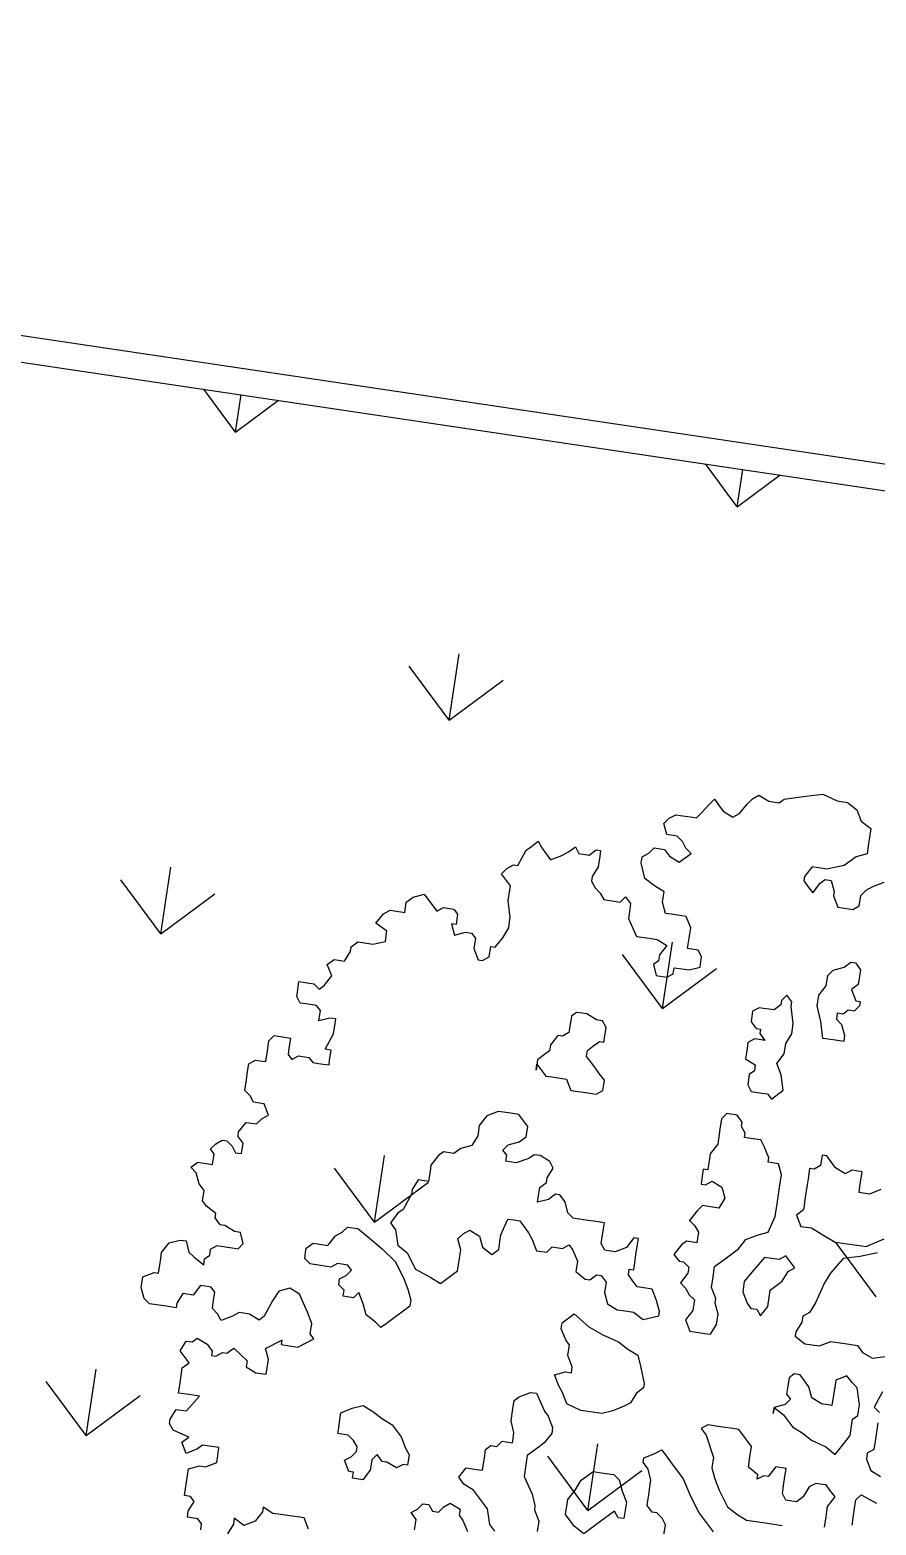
# Model space of a CAD drawing. Header units: millimetres. Extents: x 338 to 506, y 179 to 335.
# Drawn here: x 364.22 to 369.01, y 212.67 to 221.14 of the extents above; entities that cross this region are included whole.
import ezdxf

# ---------------------------------------------------------------- set-up
doc = ezdxf.new("R2010")
doc.units = ezdxf.units.MM
for name, color, linetype in [('ANDEN', 251, 'Continuous'), ('ARBOL-TOP', 3, 'Continuous'), ('MUROS', 32, 'Continuous')]:
    doc.layers.add(name, color=color, linetype=linetype)

# ---------------------------------------------------------------- blocks, each defined once
blk = doc.blocks.new('*X894')
at = {"color": 0}
for p, q in [((26.895, 125.5424), (27.1644, 125.8118)), ((29.7687, 125.5424), (30.0381, 125.8118)), ((32.6423, 125.5424), (32.8566, 125.7567)), ((26.895, 125.5424), (27.1644, 125.273)), ((26.895, 125.5424), (27.276, 125.5424)), ((29.7687, 125.5424), (30.0381, 125.273)), ((29.7687, 125.5424), (30.1497, 125.5424)), ((32.6423, 125.5424), (32.8566, 125.3281)), ((32.6423, 125.5424), (32.8566, 125.5424)), ((28.3318, 124.1055), (28.6012, 124.375)), ((31.2055, 124.1055), (31.4749, 124.375)), ((28.3318, 124.1055), (28.6012, 123.8361)), ((28.3318, 124.1055), (28.7128, 124.1055)), ((31.2055, 124.1055), (31.4749, 123.8361)), ((31.2055, 124.1055), (31.5865, 124.1055)), ((26.895, 122.6687), (27.1644, 122.9381)), ((29.7687, 122.6687), (30.0381, 122.9381)), ((32.6423, 122.6687), (32.8566, 122.883)), ((26.895, 122.6687), (27.1644, 122.3993)), ((26.895, 122.6687), (27.276, 122.6687)), ((29.7687, 122.6687), (30.0381, 122.3993)), ((29.7687, 122.6687), (30.1497, 122.6687)), ((32.6423, 122.6687), (32.8566, 122.4544)), ((32.6423, 122.6687), (32.8566, 122.6687)), ((28.3318, 121.2319), (28.6012, 121.5013))]:
    blk.add_line(p, q, dxfattribs=at)
blk = doc.blocks.new('ARBOLITO')
at = {"linetype": 'ByBlock'}
for points in [[(461.9159, 68.9761), (461.9076, 68.9906), (461.8931, 69.0135), (461.8785, 69.0197), (461.864, 69.0135), (461.8577, 68.9989), (461.8494, 68.9761), (461.8432, 68.9698), (461.8286, 68.9761), (461.8203, 68.9761), (461.8141, 68.9761), (461.8058, 68.9698), (461.7912, 68.9615), (461.785, 68.9698), (461.7767, 68.9761), (461.7767, 68.9844), (461.7767, 68.9989), (461.7705, 69.0052), (461.7559, 69.0052), (461.7476, 68.9906), (461.7331, 68.9906), (461.7268, 68.9761), (461.7268, 68.9698), (461.7102, 68.9698), (461.6894, 68.9698), (461.6811, 68.9761), (461.6749, 68.9906), (461.6749, 68.9989), (461.6749, 69.0052), (461.6894, 69.0135), (461.6957, 69.0135), (461.6957, 69.028), (461.6957, 69.0343), (461.6957, 69.0426), (461.704, 69.0571), (461.7185, 69.0633), (461.7268, 69.0633), (461.7331, 69.0488), (461.7414, 69.0426), (461.7559, 69.0343), (461.7559, 69.0426), (461.7621, 69.0488), (461.7621, 69.0571), (461.7705, 69.0633), (461.785, 69.0633), (461.7912, 69.0633), (461.7996, 69.0633), (461.8058, 69.0717), (461.7996, 69.0862), (461.7912, 69.0862), (461.7767, 69.0924), (461.7705, 69.0924), (461.7621, 69.1008), (461.7621, 69.107), (461.7476, 69.1153), (461.7414, 69.1215), (461.7414, 69.1361), (461.7331, 69.1444), (461.7268, 69.1589), (461.7185, 69.1652), (461.7268, 69.1735), (461.7414, 69.1735), (461.7476, 69.1735), (461.7476, 69.188), (461.7414, 69.1943), (461.7476, 69.2026), (461.7559, 69.2088), (461.7621, 69.2088), (461.7705, 69.2026), (461.7767, 69.1943), (461.785, 69.1943), (461.785, 69.2088), (461.7767, 69.2171), (461.7767, 69.2233), (461.785, 69.2379), (461.7996, 69.2379), (461.8058, 69.2462), (461.8141, 69.2524), (461.8058, 69.267), (461.7996, 69.267), (461.7912, 69.267), (461.785, 69.2753), (461.7767, 69.2815), (461.7767, 69.2961), (461.7767, 69.3044), (461.7767, 69.3106), (461.7767, 69.3189), (461.785, 69.3252), (461.7912, 69.3252), (461.7996, 69.3252), (461.7996, 69.3397), (461.7996, 69.348), (461.7996, 69.3543), (461.8058, 69.3626), (461.8203, 69.3626), (461.8286, 69.3626), (461.8286, 69.348), (461.8286, 69.3397), (461.8349, 69.3335), (461.8432, 69.3397), (461.8577, 69.3397), (461.864, 69.3335), (461.8723, 69.3335), (461.8785, 69.3335), (461.8868, 69.3335), (461.8868, 69.3397), (461.8868, 69.3543), (461.8785, 69.3543), (461.8868, 69.3771), (461.8868, 69.3917), (461.8868, 69.3979), (461.8785, 69.3979), (461.864, 69.3917), (461.864, 69.4062), (461.8577, 69.4124), (461.8432, 69.4124), (461.8349, 69.4124), (461.8286, 69.4207), (461.8286, 69.427), (461.8286, 69.4415), (461.8432, 69.4415), (461.8494, 69.4415), (461.8577, 69.4353), (461.864, 69.4415), (461.8723, 69.4561), (461.864, 69.4706), (461.8723, 69.4789), (461.8785, 69.4789), (461.8868, 69.4789), (461.8931, 69.4935), (461.8931, 69.4997), (461.9014, 69.508), (461.9076, 69.508), (461.9221, 69.508), (461.9388, 69.5143), (461.9388, 69.5226), (461.9388, 69.5288), (461.9221, 69.5371), (461.9305, 69.5517), (461.9388, 69.5579), (461.945, 69.5579), (461.9595, 69.5579), (461.9595, 69.5724), (461.9679, 69.5807), (461.9824, 69.587), (461.9886, 69.5807), (461.997, 69.5724), (462.0032, 69.5662), (462.0115, 69.5724), (462.026, 69.5724), (462.0323, 69.5662), (462.0323, 69.5517), (462.026, 69.5517), (462.0323, 69.5371), (462.0468, 69.5433), (462.0551, 69.5433), (462.0614, 69.5371), (462.0614, 69.5226), (462.0697, 69.508), (462.0759, 69.508), (462.0842, 69.5143), (462.0842, 69.5288), (462.0905, 69.5288), (462.0988, 69.5433), (462.105, 69.5579), (462.105, 69.5662), (462.105, 69.5724), (462.0988, 69.5953), (462.0988, 69.6161), (462.0842, 69.6306), (462.0905, 69.6389), (462.0988, 69.6452), (462.105, 69.6452), (462.1133, 69.668), (462.1195, 69.6742), (462.1279, 69.6826), (462.1341, 69.6742), (462.1486, 69.6597), (462.1632, 69.668), (462.1715, 69.6742), (462.1798, 69.6826), (462.186, 69.6742), (462.2006, 69.6742), (462.2089, 69.6826), (462.2151, 69.6826), (462.2151, 69.6742), (462.2151, 69.6597), (462.2089, 69.6452), (462.2089, 69.6389), (462.2151, 69.6306), (462.2234, 69.6244), (462.2297, 69.6161), (462.2525, 69.6161), (462.2588, 69.6244), (462.2671, 69.6161), (462.2671, 69.6015), (462.2671, 69.5953), (462.2816, 69.5724), (462.2962, 69.5724), (462.3024, 69.5724), (462.3107, 69.5724), (462.3253, 69.5662), (462.3169, 69.5517), (462.3169, 69.5433), (462.3107, 69.5371), (462.3169, 69.5226), (462.3315, 69.5226), (462.3398, 69.5288), (462.3398, 69.5371), (462.3543, 69.5371), (462.3606, 69.5371), (462.3751, 69.5433), (462.3751, 69.5579), (462.3689, 69.5662), (462.3543, 69.5662), (462.3543, 69.5724), (462.3543, 69.5807), (462.3543, 69.5953), (462.346, 69.6098), (462.3398, 69.6098), (462.3253, 69.6098), (462.3169, 69.6098), (462.3107, 69.6244), (462.3107, 69.6306), (462.3107, 69.6389), (462.2962, 69.6452), (462.2816, 69.6535), (462.2733, 69.6742), (462.2733, 69.6826), (462.2816, 69.6888), (462.2879, 69.6971), (462.3024, 69.6971), (462.3107, 69.6888), (462.3253, 69.6826), (462.3398, 69.6971), (462.3315, 69.7033), (462.3253, 69.7117), (462.3169, 69.7179), (462.3024, 69.7179), (462.2962, 69.7324), (462.3024, 69.7407), (462.3107, 69.747), (462.3169, 69.747), (462.3315, 69.747), (462.3398, 69.747), (462.346, 69.7553), (462.3543, 69.7678), (462.3606, 69.7761), (462.3689, 69.7678), (462.3751, 69.7615), (462.3897, 69.7553), (462.398, 69.7615), (462.4063, 69.7761), (462.4125, 69.7844), (462.4208, 69.7906), (462.4354, 69.7844), (462.4499, 69.7844), (462.4562, 69.7906), (462.4853, 69.7989), (462.5081, 69.8052), (462.5289, 69.7989), (462.5434, 69.7989), (462.558, 69.7906), (462.5663, 69.7761), (462.5808, 69.7678), (462.5808, 69.7553), (462.5808, 69.747), (462.5808, 69.7324), (462.5663, 69.7262), (462.5517, 69.7117), (462.5289, 69.7033), (462.5143, 69.7033), (462.5081, 69.7033), (462.4998, 69.6888), (462.4998, 69.6826), (462.5081, 69.6742), (462.5143, 69.668), (462.5227, 69.6826), (462.5289, 69.6888), (462.5372, 69.6888), (462.5434, 69.6742), (462.5434, 69.668), (462.5517, 69.6535), (462.558, 69.6535), (462.5725, 69.6535), (462.5808, 69.6597), (462.5808, 69.6742), (462.5871, 69.6826), (462.5954, 69.6888), (462.6099, 69.6971)], [(461.9533, 68.6935), (461.945, 68.708), (461.9388, 68.708), (461.9159, 68.708), (461.9014, 68.708), (461.8868, 68.7143), (461.8868, 68.708), (461.8785, 68.6935), (461.864, 68.6852), (461.8494, 68.6935), (461.8494, 68.6852), (461.8432, 68.6706)], [(461.8058, 68.6706), (461.8058, 68.6789), (461.7996, 68.6852), (461.785, 68.6852), (461.785, 68.6935), (461.7912, 68.708), (461.785, 68.7143), (461.7767, 68.7143), (461.7767, 68.7517), (461.7912, 68.7579), (461.7996, 68.7579), (461.8141, 68.7662), (461.8141, 68.7724), (461.8141, 68.787), (461.7912, 68.787), (461.785, 68.7808), (461.7705, 68.7724), (461.7621, 68.787), (461.7705, 68.7953), (461.7476, 68.8015), (461.7414, 68.8098), (461.7414, 68.8161), (461.7476, 68.8306), (461.7621, 68.8306), (461.7767, 68.8535), (461.7621, 68.8535), (461.7476, 68.8535), (461.7476, 68.868), (461.7476, 68.8743), (461.7476, 68.8888), (461.7559, 68.8971), (461.7414, 68.9117), (461.7476, 68.9262), (461.7559, 68.9262), (461.7621, 68.9324), (461.7767, 68.9262), (461.785, 68.9179), (461.785, 68.9117), (461.7912, 68.9117), (461.7996, 68.9179), (461.8058, 68.9179), (461.8141, 68.9262), (461.8349, 68.9117), (461.8349, 68.9034), (461.8494, 68.8971), (461.864, 68.8971), (461.864, 68.9034), (461.864, 68.9179), (461.8577, 68.9324), (461.8785, 68.947), (461.8785, 68.9408), (461.9014, 68.9408), (461.9221, 68.9553), (461.9159, 68.9615), (461.9159, 68.9761), (461.9159, 68.9761)], [(461.9159, 68.9761), (461.9076, 68.9906), (461.8931, 69.0135), (461.8785, 69.0197), (461.864, 69.0135), (461.8577, 68.9989), (461.8494, 68.9761), (461.8432, 68.9698), (461.8286, 68.9761), (461.8203, 68.9761), (461.8141, 68.9761), (461.8058, 68.9698), (461.7912, 68.9615), (461.785, 68.9698), (461.7767, 68.9761), (461.7767, 68.9844), (461.7767, 68.9989), (461.7705, 69.0052), (461.7559, 69.0052), (461.7476, 68.9906), (461.7331, 68.9906), (461.7268, 68.9761), (461.7268, 68.9698), (461.7102, 68.9698), (461.6894, 68.9698), (461.6811, 68.9761), (461.6749, 68.9906), (461.6749, 68.9989), (461.6749, 69.0052), (461.6894, 69.0135), (461.6957, 69.0135), (461.6957, 69.028), (461.6957, 69.0343), (461.6957, 69.0426), (461.704, 69.0571), (461.7185, 69.0633), (461.7268, 69.0633), (461.7331, 69.0488), (461.7414, 69.0426), (461.7559, 69.0343), (461.7559, 69.0426), (461.7621, 69.0488), (461.7621, 69.0571), (461.7705, 69.0633), (461.785, 69.0633), (461.7912, 69.0633), (461.7996, 69.0633), (461.8058, 69.0717), (461.7996, 69.0862), (461.7912, 69.0862), (461.7767, 69.0924), (461.7705, 69.0924), (461.7621, 69.1008), (461.7621, 69.107), (461.7476, 69.1153), (461.7414, 69.1215), (461.7414, 69.1361), (461.7331, 69.1444), (461.7268, 69.1589), (461.7185, 69.1652), (461.7268, 69.1735), (461.7414, 69.1735), (461.7476, 69.1735), (461.7476, 69.188), (461.7414, 69.1943), (461.7476, 69.2026), (461.7559, 69.2088), (461.7621, 69.2088), (461.7705, 69.2026), (461.7767, 69.1943), (461.785, 69.1943), (461.785, 69.2088), (461.7767, 69.2171), (461.7767, 69.2233), (461.785, 69.2379), (461.7996, 69.2379), (461.8058, 69.2462), (461.8141, 69.2524), (461.8058, 69.267), (461.7996, 69.267), (461.7912, 69.267), (461.785, 69.2753), (461.7767, 69.2815), (461.7767, 69.2961), (461.7767, 69.3044), (461.7767, 69.3106), (461.7767, 69.3189), (461.785, 69.3252), (461.7912, 69.3252), (461.7996, 69.3252), (461.7996, 69.3397), (461.7996, 69.348), (461.7996, 69.3543), (461.8058, 69.3626), (461.8203, 69.3626), (461.8286, 69.3626), (461.8286, 69.348), (461.8286, 69.3397), (461.8349, 69.3335), (461.8432, 69.3397), (461.8577, 69.3397), (461.864, 69.3335), (461.8723, 69.3335), (461.8785, 69.3335), (461.8868, 69.3335), (461.8868, 69.3397), (461.8868, 69.3543), (461.8785, 69.3543), (461.8868, 69.3771), (461.8868, 69.3917), (461.8868, 69.3979), (461.8785, 69.3979), (461.864, 69.3917), (461.864, 69.4062), (461.8577, 69.4124), (461.8432, 69.4124), (461.8349, 69.4124), (461.8286, 69.4207), (461.8286, 69.427), (461.8286, 69.4415), (461.8432, 69.4415), (461.8494, 69.4415), (461.8577, 69.4353), (461.864, 69.4415), (461.8723, 69.4561), (461.864, 69.4706), (461.8723, 69.4789), (461.8785, 69.4789), (461.8868, 69.4789), (461.8931, 69.4935), (461.8931, 69.4997), (461.9014, 69.508), (461.9076, 69.508), (461.9221, 69.508), (461.9388, 69.5143), (461.9388, 69.5226), (461.9388, 69.5288), (461.9221, 69.5371), (461.9305, 69.5517), (461.9388, 69.5579), (461.945, 69.5579), (461.9595, 69.5579), (461.9595, 69.5724), (461.9679, 69.5807), (461.9824, 69.587), (461.9886, 69.5807), (461.997, 69.5724), (462.0032, 69.5662), (462.0115, 69.5724), (462.026, 69.5724), (462.0323, 69.5662), (462.0323, 69.5517), (462.026, 69.5517), (462.0323, 69.5371), (462.0468, 69.5433), (462.0551, 69.5433), (462.0614, 69.5371), (462.0614, 69.5226), (462.0697, 69.508), (462.0759, 69.508), (462.0842, 69.5143), (462.0842, 69.5288), (462.0905, 69.5288), (462.0988, 69.5433), (462.105, 69.5579), (462.105, 69.5662), (462.105, 69.5724), (462.0988, 69.5953), (462.0988, 69.6161), (462.0842, 69.6306), (462.0905, 69.6389), (462.0988, 69.6452), (462.105, 69.6452), (462.1133, 69.668), (462.1195, 69.6742), (462.1279, 69.6826), (462.1341, 69.6742), (462.1486, 69.6597), (462.1632, 69.668), (462.1715, 69.6742), (462.1798, 69.6826), (462.186, 69.6742), (462.2006, 69.6742), (462.2089, 69.6826), (462.2151, 69.6826), (462.2151, 69.6742), (462.2151, 69.6597), (462.2089, 69.6452), (462.2089, 69.6389), (462.2151, 69.6306), (462.2234, 69.6244), (462.2297, 69.6161), (462.2525, 69.6161), (462.2588, 69.6244), (462.2671, 69.6161), (462.2671, 69.6015), (462.2671, 69.5953), (462.2816, 69.5724), (462.2962, 69.5724), (462.3024, 69.5724), (462.3107, 69.5724), (462.3253, 69.5662), (462.3169, 69.5517), (462.3169, 69.5433), (462.3107, 69.5371), (462.3169, 69.5226), (462.3315, 69.5226), (462.3398, 69.5288), (462.3398, 69.5371), (462.3543, 69.5371), (462.3606, 69.5371), (462.3751, 69.5433), (462.3751, 69.5579), (462.3689, 69.5662), (462.3543, 69.5662), (462.3543, 69.5724), (462.3543, 69.5807), (462.3543, 69.5953), (462.346, 69.6098), (462.3398, 69.6098), (462.3253, 69.6098), (462.3169, 69.6098), (462.3107, 69.6244), (462.3107, 69.6306), (462.3107, 69.6389), (462.2962, 69.6452), (462.2816, 69.6535), (462.2733, 69.6742), (462.2733, 69.6826), (462.2816, 69.6888), (462.2879, 69.6971), (462.3024, 69.6971), (462.3107, 69.6888), (462.3253, 69.6826), (462.3398, 69.6971), (462.3315, 69.7033), (462.3253, 69.7117), (462.3169, 69.7179), (462.3024, 69.7179), (462.2962, 69.7324), (462.3024, 69.7407), (462.3107, 69.747), (462.3169, 69.747), (462.3315, 69.747), (462.3398, 69.747), (462.346, 69.7553), (462.3543, 69.7678), (462.3606, 69.7761), (462.3689, 69.7678), (462.3751, 69.7615), (462.3897, 69.7553), (462.398, 69.7615), (462.4063, 69.7761), (462.4125, 69.7844), (462.4208, 69.7906), (462.4354, 69.7844), (462.4499, 69.7844), (462.4562, 69.7906), (462.4853, 69.7989), (462.5081, 69.8052), (462.5289, 69.7989), (462.5434, 69.7989), (462.558, 69.7906), (462.5663, 69.7761), (462.5808, 69.7678), (462.5808, 69.7553), (462.5808, 69.747), (462.5808, 69.7324), (462.5663, 69.7262), (462.5517, 69.7117), (462.5289, 69.7033), (462.5143, 69.7033), (462.5081, 69.7033), (462.4998, 69.6888), (462.4998, 69.6826), (462.5081, 69.6742), (462.5143, 69.668), (462.5227, 69.6826), (462.5289, 69.6888), (462.5372, 69.6888), (462.5434, 69.6742), (462.5434, 69.668), (462.5517, 69.6535), (462.558, 69.6535), (462.5725, 69.6535), (462.5808, 69.6597), (462.5808, 69.6742), (462.5871, 69.6826), (462.5954, 69.6888), (462.6099, 69.6971)], [(461.9533, 68.6935), (461.945, 68.708), (461.9388, 68.708), (461.9159, 68.708), (461.9014, 68.708), (461.8868, 68.7143), (461.8868, 68.708), (461.8785, 68.6935), (461.864, 68.6852), (461.8494, 68.6935), (461.8494, 68.6852), (461.8432, 68.6706)], [(461.8058, 68.6706), (461.8058, 68.6789), (461.7996, 68.6852), (461.785, 68.6852), (461.785, 68.6935), (461.7912, 68.708), (461.785, 68.7143), (461.7767, 68.7143), (461.7767, 68.7517), (461.7912, 68.7579), (461.7996, 68.7579), (461.8141, 68.7662), (461.8141, 68.7724), (461.8141, 68.787), (461.7912, 68.787), (461.785, 68.7808), (461.7705, 68.7724), (461.7621, 68.787), (461.7705, 68.7953), (461.7476, 68.8015), (461.7414, 68.8098), (461.7414, 68.8161), (461.7476, 68.8306), (461.7621, 68.8306), (461.7767, 68.8535), (461.7621, 68.8535), (461.7476, 68.8535), (461.7476, 68.868), (461.7476, 68.8743), (461.7476, 68.8888), (461.7559, 68.8971), (461.7414, 68.9117), (461.7476, 68.9262), (461.7559, 68.9262), (461.7621, 68.9324), (461.7767, 68.9262), (461.785, 68.9179), (461.785, 68.9117), (461.7912, 68.9117), (461.7996, 68.9179), (461.8058, 68.9179), (461.8141, 68.9262), (461.8349, 68.9117), (461.8349, 68.9034), (461.8494, 68.8971), (461.864, 68.8971), (461.864, 68.9034), (461.864, 68.9179), (461.8577, 68.9324), (461.8785, 68.947), (461.8785, 68.9408), (461.9014, 68.9408), (461.9221, 68.9553), (461.9159, 68.9615), (461.9159, 68.9761)], [(462.5725, 69.508), (462.5725, 69.4997), (462.5808, 69.4935), (462.5871, 69.4789), (462.5871, 69.4706), (462.5725, 69.4706), (462.558, 69.4706), (462.5517, 69.4935), (462.5434, 69.5143), (462.5434, 69.5288), (462.5517, 69.5433), (462.5517, 69.5579), (462.558, 69.5662), (462.5725, 69.5724), (462.5808, 69.5807), (462.5871, 69.5807), (462.5954, 69.5724), (462.5954, 69.5662), (462.5954, 69.5517), (462.5871, 69.5433), (462.5954, 69.5288), (462.6016, 69.5288), (462.6016, 69.5226), (462.5954, 69.5143), (462.5871, 69.5143), (462.5808, 69.508), (462.5725, 69.508), (462.5725, 69.508)], [(462.5725, 69.508), (462.5725, 69.4997), (462.5808, 69.4935), (462.5871, 69.4789), (462.5871, 69.4706), (462.5725, 69.4706), (462.558, 69.4706), (462.5517, 69.4935), (462.5434, 69.5143), (462.5434, 69.5288), (462.5517, 69.5433), (462.5517, 69.5579), (462.558, 69.5662), (462.5725, 69.5724), (462.5808, 69.5807), (462.5871, 69.5807), (462.5954, 69.5724), (462.5954, 69.5662), (462.5954, 69.5517), (462.5871, 69.5433), (462.5954, 69.5288), (462.6016, 69.5288), (462.6016, 69.5226), (462.5954, 69.5143), (462.5871, 69.5143), (462.5808, 69.508), (462.5725, 69.508)], [(462.5143, 69.3917), (462.5081, 69.4124), (462.4998, 69.427), (462.5081, 69.4415), (462.5081, 69.4561), (462.5143, 69.4706), (462.5143, 69.4852), (462.5081, 69.508), (462.5081, 69.5143), (462.4998, 69.5226), (462.4936, 69.5143), (462.4936, 69.508), (462.4853, 69.4997), (462.4707, 69.4997), (462.4645, 69.4997), (462.4562, 69.4935), (462.4562, 69.4789), (462.4645, 69.4706), (462.4707, 69.4706), (462.4707, 69.4644), (462.479, 69.4561), (462.4707, 69.4561), (462.4645, 69.4561), (462.4562, 69.4498), (462.4562, 69.4415), (462.4562, 69.4353), (462.4562, 69.427), (462.4707, 69.4207), (462.4707, 69.4124), (462.4645, 69.4062), (462.4645, 69.3917), (462.4707, 69.3833), (462.4853, 69.3833), (462.4936, 69.3833), (462.4998, 69.3771), (462.5143, 69.3917), (462.5143, 69.3917)], [(462.5143, 69.3917), (462.5081, 69.4124), (462.4998, 69.427), (462.5081, 69.4415), (462.5081, 69.4561), (462.5143, 69.4706), (462.5143, 69.4852), (462.5081, 69.508), (462.5081, 69.5143), (462.4998, 69.5226), (462.4936, 69.5143), (462.4936, 69.508), (462.4853, 69.4997), (462.4707, 69.4997), (462.4645, 69.4997), (462.4562, 69.4935), (462.4562, 69.4789), (462.4645, 69.4706), (462.4707, 69.4706), (462.4707, 69.4644), (462.479, 69.4561), (462.4707, 69.4561), (462.4645, 69.4561), (462.4562, 69.4498), (462.4562, 69.4415), (462.4562, 69.4353), (462.4562, 69.427), (462.4707, 69.4207), (462.4707, 69.4124), (462.4645, 69.4062), (462.4645, 69.3917), (462.4707, 69.3833), (462.4853, 69.3833), (462.4936, 69.3833), (462.4998, 69.3771), (462.5143, 69.3917)], [(462.1715, 69.3771), (462.1798, 69.3688), (462.186, 69.3626), (462.1944, 69.3626), (462.2006, 69.3626), (462.2151, 69.3626), (462.2234, 69.348), (462.2297, 69.348), (462.2442, 69.348), (462.2525, 69.348), (462.2588, 69.348), (462.2671, 69.3543), (462.2671, 69.3626), (462.2671, 69.3688), (462.2588, 69.3771), (462.2525, 69.3833), (462.2442, 69.3917), (462.238, 69.3979), (462.238, 69.4062), (462.2442, 69.4124), (462.2525, 69.4207), (462.2588, 69.4207), (462.2588, 69.4353), (462.2588, 69.4415), (462.2525, 69.4498), (462.2442, 69.4498), (462.2297, 69.4561), (462.2234, 69.4561), (462.2151, 69.4561), (462.2089, 69.4498), (462.2089, 69.4353), (462.2089, 69.427), (462.2006, 69.4207), (462.1944, 69.4207), (462.186, 69.4062), (462.186, 69.3979), (462.1798, 69.3917), (462.1715, 69.3833), (462.1715, 69.3688), (462.1715, 69.3771), (462.1715, 69.3771)], [(462.1715, 69.3771), (462.1798, 69.3688), (462.186, 69.3626), (462.1944, 69.3626), (462.2006, 69.3626), (462.2151, 69.3626), (462.2234, 69.348), (462.2297, 69.348), (462.2442, 69.348), (462.2525, 69.348), (462.2588, 69.348), (462.2671, 69.3543), (462.2671, 69.3626), (462.2671, 69.3688), (462.2588, 69.3771), (462.2525, 69.3833), (462.2442, 69.3917), (462.238, 69.3979), (462.238, 69.4062), (462.2442, 69.4124), (462.2525, 69.4207), (462.2588, 69.4207), (462.2588, 69.4353), (462.2588, 69.4415), (462.2525, 69.4498), (462.2442, 69.4498), (462.2297, 69.4561), (462.2234, 69.4561), (462.2151, 69.4561), (462.2089, 69.4498), (462.2089, 69.4353), (462.2089, 69.427), (462.2006, 69.4207), (462.1944, 69.4207), (462.186, 69.4062), (462.186, 69.3979), (462.1798, 69.3917), (462.1715, 69.3833), (462.1715, 69.3688), (462.1715, 69.3771)], [(462.5808, 69.0571), (462.5954, 69.0488), (462.6162, 69.0488), (462.6307, 69.0571), (462.6536, 69.0571), (462.6681, 69.0571), (462.6764, 69.0488), (462.691, 69.0426), (462.7117, 69.0488)], [(462.6764, 69.188), (462.6536, 69.1797), (462.6307, 69.1735), (462.6162, 69.1506), (462.6099, 69.1361), (462.6016, 69.107), (462.5954, 69.0924), (462.5871, 69.0862), (462.5871, 69.0779), (462.5808, 69.0633), (462.5808, 69.0571), (462.5808, 69.0571)], [(462.5808, 69.0571), (462.5954, 69.0488), (462.6162, 69.0488), (462.6307, 69.0571), (462.6536, 69.0571), (462.6681, 69.0571), (462.6764, 69.0488), (462.691, 69.0426), (462.7117, 69.0488)], [(462.6764, 69.188), (462.6536, 69.1797), (462.6307, 69.1735), (462.6162, 69.1506), (462.6099, 69.1361), (462.6016, 69.107), (462.5954, 69.0924), (462.5871, 69.0862), (462.5871, 69.0779), (462.5808, 69.0633), (462.5808, 69.0571)], [(462.4645, 69.0924), (462.4562, 69.107), (462.4562, 69.1215), (462.4562, 69.1361), (462.4707, 69.1506), (462.4853, 69.1652), (462.4936, 69.1797), (462.5081, 69.188), (462.5227, 69.1943), (462.5289, 69.2171), (462.5289, 69.2379), (462.5289, 69.2607), (462.5289, 69.2753), (462.5227, 69.2898), (462.5081, 69.2898), (462.5081, 69.2961), (462.4998, 69.3106), (462.4936, 69.3189), (462.479, 69.3189), (462.4707, 69.3189), (462.4707, 69.3252), (462.4645, 69.3335), (462.4645, 69.3397), (462.4562, 69.348), (462.4416, 69.348), (462.4354, 69.3397), (462.4354, 69.3252), (462.4354, 69.3044), (462.4271, 69.2898), (462.4271, 69.267), (462.4208, 69.267), (462.4208, 69.2607), (462.4208, 69.2462), (462.4271, 69.2462), (462.4354, 69.2524), (462.4499, 69.2462), (462.4562, 69.2317), (462.4499, 69.2171), (462.4354, 69.2171), (462.4271, 69.2171), (462.4208, 69.2088), (462.4125, 69.1943), (462.4208, 69.188), (462.4271, 69.1797), (462.4271, 69.1652), (462.4125, 69.1652), (462.4063, 69.1589), (462.398, 69.1444), (462.4063, 69.1361), (462.4125, 69.1361), (462.4208, 69.1298), (462.4208, 69.1215), (462.4125, 69.107), (462.4208, 69.1008), (462.4271, 69.0924), (462.4354, 69.0862), (462.4354, 69.0717), (462.4271, 69.0571), (462.4354, 69.0426), (462.4416, 69.0426), (462.4562, 69.0426), (462.4645, 69.0426), (462.4707, 69.0571), (462.4707, 69.0717), (462.4645, 69.0862), (462.4645, 69.0924), (462.4645, 69.0924)], [(462.4645, 69.0924), (462.4562, 69.107), (462.4562, 69.1215), (462.4562, 69.1361), (462.4707, 69.1506), (462.4853, 69.1652), (462.4936, 69.1797), (462.5081, 69.188), (462.5227, 69.1943), (462.5289, 69.2171), (462.5289, 69.2379), (462.5289, 69.2607), (462.5289, 69.2753), (462.5227, 69.2898), (462.5081, 69.2898), (462.5081, 69.2961), (462.4998, 69.3106), (462.4936, 69.3189), (462.479, 69.3189), (462.4707, 69.3189), (462.4707, 69.3252), (462.4645, 69.3335), (462.4645, 69.3397), (462.4562, 69.348), (462.4416, 69.348), (462.4354, 69.3397), (462.4354, 69.3252), (462.4354, 69.3044), (462.4271, 69.2898), (462.4271, 69.267), (462.4208, 69.267), (462.4208, 69.2607), (462.4208, 69.2462), (462.4271, 69.2462), (462.4354, 69.2524), (462.4499, 69.2462), (462.4562, 69.2317), (462.4499, 69.2171), (462.4354, 69.2171), (462.4271, 69.2171), (462.4208, 69.2088), (462.4125, 69.1943), (462.4208, 69.188), (462.4271, 69.1797), (462.4271, 69.1652), (462.4125, 69.1652), (462.4063, 69.1589), (462.398, 69.1444), (462.4063, 69.1361), (462.4125, 69.1361), (462.4208, 69.1298), (462.4208, 69.1215), (462.4125, 69.107), (462.4208, 69.1008), (462.4271, 69.0924), (462.4354, 69.0862), (462.4354, 69.0717), (462.4271, 69.0571), (462.4354, 69.0426), (462.4416, 69.0426), (462.4562, 69.0426), (462.4645, 69.0426), (462.4707, 69.0571), (462.4707, 69.0717), (462.4645, 69.0862), (462.4645, 69.0924)], [(462.3897, 69.0571), (462.3897, 69.0633), (462.3834, 69.0779), (462.3751, 69.0924), (462.3606, 69.0924), (462.3543, 69.0924), (462.346, 69.1008), (462.3398, 69.107), (462.3398, 69.1153), (462.346, 69.1153), (462.346, 69.1215), (462.346, 69.1361), (462.346, 69.1506), (462.346, 69.1589), (462.3398, 69.1589), (462.3315, 69.1444), (462.3169, 69.1361), (462.3024, 69.1361), (462.2962, 69.1444), (462.2962, 69.1506), (462.2962, 69.1652), (462.2962, 69.1735), (462.2816, 69.1735), (462.2733, 69.1735), (462.2671, 69.1735), (462.2525, 69.1735), (462.2442, 69.1797), (462.238, 69.1943), (462.2297, 69.2026), (462.2234, 69.2026), (462.2151, 69.1943), (462.2006, 69.188), (462.2006, 69.1943), (462.2006, 69.2026), (462.2006, 69.2088), (462.2089, 69.2171), (462.2089, 69.2233), (462.2151, 69.2379), (462.2089, 69.2462), (462.1944, 69.2524), (462.186, 69.2524), (462.1798, 69.2462), (462.1632, 69.2379), (462.1569, 69.2379), (462.1486, 69.2379), (462.1486, 69.2462), (462.1424, 69.2524), (462.1486, 69.2607), (462.1632, 69.267), (462.1715, 69.2753), (462.1715, 69.2898), (462.1569, 69.3044), (462.1424, 69.3044), (462.1279, 69.3044), (462.1133, 69.2961), (462.105, 69.2815), (462.105, 69.267), (462.0988, 69.2524), (462.0842, 69.2462), (462.0759, 69.2379), (462.0614, 69.2379), (462.0551, 69.2317), (462.0468, 69.2171), (462.0468, 69.2088), (462.0468, 69.1943), (462.0323, 69.1943), (462.026, 69.1797), (462.026, 69.1735), (462.0177, 69.1506), (462.0115, 69.1444), (462.0032, 69.1298), (462.0115, 69.1215), (462.0177, 69.1008), (462.0323, 69.0924), (462.0468, 69.0717), (462.0697, 69.0633), (462.0842, 69.0571), (462.0905, 69.0633), (462.0988, 69.0717), (462.105, 69.0779), (462.105, 69.0924), (462.105, 69.107), (462.0988, 69.1215), (462.105, 69.1298), (462.1133, 69.1361), (462.1279, 69.1298), (462.1341, 69.1153), (462.1486, 69.107), (462.1569, 69.1153), (462.1569, 69.1298), (462.1569, 69.1361), (462.1632, 69.1589), (462.1715, 69.1589), (462.1798, 69.1589), (462.1944, 69.1444), (462.2006, 69.1361), (462.2089, 69.1215), (462.2234, 69.1215), (462.2297, 69.1298), (462.2442, 69.1298), (462.2525, 69.1361), (462.2588, 69.1298), (462.2671, 69.1153), (462.2671, 69.1008), (462.2816, 69.0924), (462.2879, 69.0924), (462.2962, 69.1008), (462.3024, 69.1008), (462.3107, 69.0924), (462.3107, 69.0779), (462.3169, 69.0633), (462.3315, 69.0571), (462.346, 69.0571), (462.3543, 69.0571), (462.3689, 69.0488), (462.3897, 69.0571), (462.3897, 69.0571)], [(462.3897, 69.0571), (462.3897, 69.0633), (462.3834, 69.0779), (462.3751, 69.0924), (462.3606, 69.0924), (462.3543, 69.0924), (462.346, 69.1008), (462.3398, 69.107), (462.3398, 69.1153), (462.346, 69.1153), (462.346, 69.1215), (462.346, 69.1361), (462.346, 69.1506), (462.346, 69.1589), (462.3398, 69.1589), (462.3315, 69.1444), (462.3169, 69.1361), (462.3024, 69.1361), (462.2962, 69.1444), (462.2962, 69.1506), (462.2962, 69.1652), (462.2962, 69.1735), (462.2816, 69.1735), (462.2733, 69.1735), (462.2671, 69.1735), (462.2525, 69.1735), (462.2442, 69.1797), (462.238, 69.1943), (462.2297, 69.2026), (462.2234, 69.2026), (462.2151, 69.1943), (462.2006, 69.188), (462.2006, 69.1943), (462.2006, 69.2026), (462.2006, 69.2088), (462.2089, 69.2171), (462.2089, 69.2233), (462.2151, 69.2379), (462.2089, 69.2462), (462.1944, 69.2524), (462.186, 69.2524), (462.1798, 69.2462), (462.1632, 69.2379), (462.1569, 69.2379), (462.1486, 69.2379), (462.1486, 69.2462), (462.1424, 69.2524), (462.1486, 69.2607), (462.1632, 69.267), (462.1715, 69.2753), (462.1715, 69.2898), (462.1569, 69.3044), (462.1424, 69.3044), (462.1279, 69.3044), (462.1133, 69.2961), (462.105, 69.2815), (462.105, 69.267), (462.0988, 69.2524), (462.0842, 69.2462), (462.0759, 69.2379), (462.0614, 69.2379), (462.0551, 69.2317), (462.0468, 69.2171), (462.0468, 69.2088), (462.0468, 69.1943), (462.0323, 69.1943), (462.026, 69.1797), (462.026, 69.1735), (462.0177, 69.1506), (462.0115, 69.1444), (462.0032, 69.1298), (462.0115, 69.1215), (462.0177, 69.1008), (462.0323, 69.0924), (462.0468, 69.0717), (462.0697, 69.0633), (462.0842, 69.0571), (462.0905, 69.0633), (462.0988, 69.0717), (462.105, 69.0779), (462.105, 69.0924), (462.105, 69.107), (462.0988, 69.1215), (462.105, 69.1298), (462.1133, 69.1361), (462.1279, 69.1298), (462.1341, 69.1153), (462.1486, 69.107), (462.1569, 69.1153), (462.1569, 69.1298), (462.1569, 69.1361), (462.1632, 69.1589), (462.1715, 69.1589), (462.1798, 69.1589), (462.1944, 69.1444), (462.2006, 69.1361), (462.2089, 69.1215), (462.2234, 69.1215), (462.2297, 69.1298), (462.2442, 69.1298), (462.2525, 69.1361), (462.2588, 69.1298), (462.2671, 69.1153), (462.2671, 69.1008), (462.2816, 69.0924), (462.2879, 69.0924), (462.2962, 69.1008), (462.3024, 69.1008), (462.3107, 69.0924), (462.3107, 69.0779), (462.3169, 69.0633), (462.3315, 69.0571), (462.346, 69.0571), (462.3543, 69.0571), (462.3689, 69.0488), (462.3897, 69.0571)], [(462.6681, 69.2753), (462.6536, 69.267), (462.639, 69.267), (462.639, 69.2753), (462.639, 69.2815), (462.639, 69.2961), (462.6307, 69.2961), (462.6245, 69.2961), (462.6162, 69.2898), (462.6016, 69.2961), (462.5871, 69.3106), (462.5808, 69.3106), (462.5808, 69.2961), (462.5725, 69.2898), (462.5663, 69.2898), (462.5663, 69.2753), (462.5663, 69.267), (462.5663, 69.2462), (462.5663, 69.2379), (462.5663, 69.2317), (462.558, 69.2233), (462.5663, 69.2088), (462.5808, 69.2088), (462.5954, 69.2026), (462.6162, 69.1943), (462.6536, 69.1943), (462.6598, 69.1943), (462.6827, 69.2088)], [(462.6681, 69.2753), (462.6536, 69.267), (462.639, 69.267), (462.639, 69.2753), (462.639, 69.2815), (462.639, 69.2961), (462.6307, 69.2961), (462.6245, 69.2961), (462.6162, 69.2898), (462.6016, 69.2961), (462.5871, 69.3106), (462.5808, 69.3106), (462.5808, 69.2961), (462.5725, 69.2898), (462.5663, 69.2898), (462.5663, 69.2753), (462.5663, 69.267), (462.5663, 69.2462), (462.5663, 69.2379), (462.5663, 69.2317), (462.558, 69.2233), (462.5663, 69.2088), (462.5808, 69.2088), (462.5954, 69.2026), (462.6162, 69.1943), (462.6536, 69.1943), (462.6598, 69.1943), (462.6827, 69.2088)], [(462.5289, 69.0779), (462.5372, 69.0924), (462.5372, 69.1153), (462.5517, 69.1298), (462.558, 69.1444), (462.5663, 69.1506), (462.558, 69.1589), (462.5517, 69.1652), (462.5434, 69.1589), (462.5227, 69.1589), (462.5081, 69.1361), (462.4998, 69.1215), (462.4998, 69.107), (462.5081, 69.0924), (462.5143, 69.0862), (462.5227, 69.0862), (462.5289, 69.0779), (462.5289, 69.0779)], [(462.5289, 69.0779), (462.5372, 69.0924), (462.5372, 69.1153), (462.5517, 69.1298), (462.558, 69.1444), (462.5663, 69.1506), (462.558, 69.1589), (462.5517, 69.1652), (462.5434, 69.1589), (462.5227, 69.1589), (462.5081, 69.1361), (462.4998, 69.1215), (462.4998, 69.107), (462.5081, 69.0924), (462.5143, 69.0862), (462.5227, 69.0862), (462.5289, 69.0779)], [(462.0177, 68.9906), (462.0115, 68.9844), (462.0032, 68.9906), (461.9886, 68.9989), (461.9824, 69.0135), (461.9741, 69.028), (461.9679, 69.0197), (461.9533, 69.0197), (461.9533, 69.028), (461.945, 69.0343), (461.945, 69.0426), (461.9533, 69.0488), (461.9595, 69.0571), (461.9533, 69.0633), (461.945, 69.0633), (461.9388, 69.0633), (461.9305, 69.0571), (461.9159, 69.0571), (461.9014, 69.0571), (461.8931, 69.0633), (461.8931, 69.0717), (461.8931, 69.0779), (461.9014, 69.0862), (461.9076, 69.0862), (461.9221, 69.0862), (461.9305, 69.1008), (461.9388, 69.107), (461.945, 69.1153), (461.9595, 69.1153), (461.9741, 69.107), (461.997, 69.0924), (462.0177, 69.0779), (462.0323, 69.0571), (462.0406, 69.0426), (462.0468, 69.028), (462.0468, 69.0197), (462.0177, 68.9906), (462.0177, 68.9906)], [(462.0177, 68.9906), (462.0115, 68.9844), (462.0032, 68.9906), (461.9886, 68.9989), (461.9824, 69.0135), (461.9741, 69.028), (461.9679, 69.0197), (461.9533, 69.0197), (461.9533, 69.028), (461.945, 69.0343), (461.945, 69.0426), (461.9533, 69.0488), (461.9595, 69.0571), (461.9533, 69.0633), (461.945, 69.0633), (461.9388, 69.0633), (461.9305, 69.0571), (461.9159, 69.0571), (461.9014, 69.0571), (461.8931, 69.0633), (461.8931, 69.0717), (461.8931, 69.0779), (461.9014, 69.0862), (461.9076, 69.0862), (461.9221, 69.0862), (461.9305, 69.1008), (461.9388, 69.107), (461.945, 69.1153), (461.9595, 69.1153), (461.9741, 69.107), (461.997, 69.0924), (462.0177, 69.0779), (462.0323, 69.0571), (462.0406, 69.0426), (462.0468, 69.028), (462.0468, 69.0197), (462.0177, 68.9906)], [(462.2733, 68.9324), (462.2671, 68.9408), (462.2588, 68.9553), (462.2733, 68.9615), (462.2816, 68.9615), (462.2816, 68.9698), (462.2733, 68.9844), (462.2733, 68.9906), (462.2733, 68.9989), (462.2671, 69.0052), (462.2588, 69.0197), (462.2588, 69.028), (462.2733, 69.0426), (462.2962, 69.028), (462.3169, 69.0197), (462.3398, 69.0135), (462.3543, 69.0052), (462.3689, 68.9989), (462.3751, 68.9844), (462.3834, 68.9615), (462.3834, 68.9553), (462.3751, 68.947), (462.3689, 68.9324), (462.3606, 68.9262), (462.346, 68.9179), (462.3315, 68.9117), (462.3024, 68.9117), (462.2816, 68.9179), (462.2733, 68.9324), (462.2733, 68.9324)], [(462.2733, 68.9324), (462.2671, 68.9408), (462.2588, 68.9553), (462.2733, 68.9615), (462.2816, 68.9615), (462.2816, 68.9698), (462.2733, 68.9844), (462.2733, 68.9906), (462.2733, 68.9989), (462.2671, 69.0052), (462.2588, 69.0197), (462.2588, 69.028), (462.2733, 69.0426), (462.2962, 69.028), (462.3169, 69.0197), (462.3398, 69.0135), (462.3543, 69.0052), (462.3689, 68.9989), (462.3751, 68.9844), (462.3834, 68.9615), (462.3834, 68.9553), (462.3751, 68.947), (462.3689, 68.9324), (462.3606, 68.9262), (462.346, 68.9179), (462.3315, 68.9117), (462.3024, 68.9117), (462.2816, 68.9179), (462.2733, 68.9324)], [(462.7034, 68.9034), (462.7117, 68.8888), (462.7263, 68.8826)], [(462.7117, 68.9989), (462.7034, 68.9761), (462.7117, 68.9698)], [(462.7117, 68.9553), (462.7117, 68.9324), (462.7117, 68.9179), (462.7034, 68.9117), (462.7034, 68.9034), (462.7034, 68.9034)], [(462.7034, 68.9034), (462.7117, 68.8888), (462.7263, 68.8826)], [(462.7117, 68.9989), (462.7034, 68.9761), (462.7117, 68.9698)], [(462.7117, 68.9553), (462.7117, 68.9324), (462.7117, 68.9179), (462.7034, 68.9117), (462.7034, 68.9034)], [(462.5663, 68.9553), (462.5808, 68.947), (462.5954, 68.9324), (462.6099, 68.9262), (462.6245, 68.9179), (462.6453, 68.9117), (462.6598, 68.9034), (462.6681, 68.9179), (462.6764, 68.9324), (462.6764, 68.9553), (462.6827, 68.9615), (462.6827, 68.9761), (462.6764, 68.9989), (462.6681, 69.0052), (462.6598, 69.0135), (462.6453, 69.0052), (462.6453, 68.9989), (462.6453, 68.9844), (462.6453, 68.9698), (462.6307, 68.9698), (462.6162, 68.9761), (462.6099, 68.9906), (462.5954, 69.0052), (462.5871, 69.0052), (462.5808, 68.9989), (462.5808, 68.9844), (462.5808, 68.9761), (462.5871, 68.9698), (462.5808, 68.9615), (462.5663, 68.9553), (462.5663, 68.947), (462.5663, 68.9553), (462.5663, 68.9553)], [(462.5663, 68.9553), (462.5808, 68.947), (462.5954, 68.9324), (462.6099, 68.9262), (462.6245, 68.9179), (462.6453, 68.9117), (462.6598, 68.9034), (462.6681, 68.9179), (462.6764, 68.9324), (462.6764, 68.9553), (462.6827, 68.9615), (462.6827, 68.9761), (462.6764, 68.9989), (462.6681, 69.0052), (462.6598, 69.0135), (462.6453, 69.0052), (462.6453, 68.9989), (462.6453, 68.9844), (462.6453, 68.9698), (462.6307, 68.9698), (462.6162, 68.9761), (462.6099, 68.9906), (462.5954, 69.0052), (462.5871, 69.0052), (462.5808, 68.9989), (462.5808, 68.9844), (462.5808, 68.9761), (462.5871, 68.9698), (462.5808, 68.9615), (462.5663, 68.9553), (462.5663, 68.947), (462.5663, 68.9553)], [(462.2089, 68.7288), (462.2006, 68.7371), (462.1944, 68.7579), (462.1798, 68.7724), (462.1715, 68.7808), (462.1569, 68.787), (462.1486, 68.7953), (462.1569, 68.8098), (462.1715, 68.8098), (462.1798, 68.8098), (462.1798, 68.8161), (462.1798, 68.8306), (462.1798, 68.8389), (462.186, 68.8452), (462.1944, 68.8452), (462.2006, 68.8535), (462.2151, 68.8535), (462.2151, 68.8597), (462.2151, 68.868), (462.2089, 68.8826), (462.2089, 68.8971), (462.2089, 68.9117), (462.2151, 68.9179), (462.2297, 68.9262), (462.238, 68.9262), (462.2525, 68.9034), (462.2588, 68.8971), (462.2671, 68.8826), (462.2671, 68.8743), (462.2588, 68.8597), (462.2525, 68.8535), (462.238, 68.8389), (462.238, 68.8161), (462.238, 68.8098), (462.2525, 68.787), (462.2588, 68.7724), (462.2588, 68.7662), (462.2671, 68.7517), (462.2671, 68.7371)], [(462.2089, 68.7288), (462.2006, 68.7371), (462.1944, 68.7579), (462.1798, 68.7724), (462.1715, 68.7808), (462.1569, 68.787), (462.1486, 68.7953), (462.1569, 68.8098), (462.1715, 68.8098), (462.1798, 68.8098), (462.1798, 68.8161), (462.1798, 68.8306), (462.1798, 68.8389), (462.186, 68.8452), (462.1944, 68.8452), (462.2006, 68.8535), (462.2151, 68.8535), (462.2151, 68.8597), (462.2151, 68.868), (462.2089, 68.8826), (462.2089, 68.8971), (462.2089, 68.9117), (462.2151, 68.9179), (462.2297, 68.9262), (462.238, 68.9262), (462.2525, 68.9034), (462.2588, 68.8971), (462.2671, 68.8826), (462.2671, 68.8743), (462.2588, 68.8597), (462.2525, 68.8535), (462.238, 68.8389), (462.238, 68.8161), (462.238, 68.8098), (462.2525, 68.787), (462.2588, 68.7724), (462.2588, 68.7662), (462.2671, 68.7517), (462.2671, 68.7371)], [(462.4707, 68.9117), (462.479, 68.9034), (462.4936, 68.8743), (462.4936, 68.8597), (462.4998, 68.8452), (462.5081, 68.8306), (462.5227, 68.8098), (462.5372, 68.8015), (462.5517, 68.7953), (462.5808, 68.7953), (462.6016, 68.7953)], [(462.6598, 68.8015), (462.6598, 68.8161), (462.6598, 68.8306), (462.6681, 68.8452), (462.6598, 68.8535), (462.6536, 68.8597), (462.6453, 68.8597), (462.639, 68.8597), (462.6307, 68.8535), (462.6245, 68.8389), (462.6162, 68.8306), (462.6099, 68.8306), (462.6016, 68.8306), (462.5954, 68.8389), (462.5954, 68.8535), (462.5954, 68.8597), (462.5954, 68.8743), (462.5808, 68.8743), (462.5725, 68.8597), (462.5663, 68.8597), (462.558, 68.8535), (462.558, 68.8597), (462.5434, 68.868), (462.5434, 68.8826), (462.5434, 68.8971), (462.5372, 68.9034), (462.5227, 68.9179), (462.5143, 68.9179), (462.4998, 68.9179), (462.479, 68.9179), (462.4707, 68.9117), (462.4707, 68.9117)], [(462.4707, 68.9117), (462.479, 68.9034), (462.4936, 68.8743), (462.4936, 68.8597), (462.4998, 68.8452), (462.5081, 68.8306), (462.5227, 68.8098), (462.5372, 68.8015), (462.5517, 68.7953), (462.5808, 68.7953), (462.6016, 68.7953)], [(462.6598, 68.8015), (462.6598, 68.8161), (462.6598, 68.8306), (462.6681, 68.8452), (462.6598, 68.8535), (462.6536, 68.8597), (462.6453, 68.8597), (462.639, 68.8597), (462.6307, 68.8535), (462.6245, 68.8389), (462.6162, 68.8306), (462.6099, 68.8306), (462.6016, 68.8306), (462.5954, 68.8389), (462.5954, 68.8535), (462.5954, 68.8597), (462.5954, 68.8743), (462.5808, 68.8743), (462.5725, 68.8597), (462.5663, 68.8597), (462.558, 68.8535), (462.558, 68.8597), (462.5434, 68.868), (462.5434, 68.8826), (462.5434, 68.8971), (462.5372, 68.9034), (462.5227, 68.9179), (462.5143, 68.9179), (462.4998, 68.9179), (462.479, 68.9179), (462.4707, 68.9117)], [(462.0032, 68.7808), (461.997, 68.7808), (461.9886, 68.7953), (461.997, 68.8015), (462.0032, 68.8098), (462.0032, 68.8161), (461.997, 68.8244), (461.9886, 68.8306), (461.9741, 68.8306), (461.9741, 68.8389), (461.9741, 68.8535), (461.9741, 68.8597), (461.9886, 68.868), (462.0032, 68.8743), (462.0177, 68.868), (462.0323, 68.8597), (462.0468, 68.8535), (462.0614, 68.8389), (462.0697, 68.8244), (462.0759, 68.8161), (462.0759, 68.8015), (462.0697, 68.8015), (462.0614, 68.7953), (462.0468, 68.8015), (462.0406, 68.8015), (462.0323, 68.8098), (462.026, 68.8015), (462.026, 68.7953), (462.026, 68.787), (462.0177, 68.7724), (462.0032, 68.7724), (462.0032, 68.7808), (462.0032, 68.7808)], [(462.0032, 68.7808), (461.997, 68.7808), (461.9886, 68.7953), (461.997, 68.8015), (462.0032, 68.8098), (462.0032, 68.8161), (461.997, 68.8244), (461.9886, 68.8306), (461.9741, 68.8306), (461.9741, 68.8389), (461.9741, 68.8535), (461.9741, 68.8597), (461.9886, 68.868), (462.0032, 68.8743), (462.0177, 68.868), (462.0323, 68.8597), (462.0468, 68.8535), (462.0614, 68.8389), (462.0697, 68.8244), (462.0759, 68.8161), (462.0759, 68.8015), (462.0697, 68.8015), (462.0614, 68.7953), (462.0468, 68.8015), (462.0406, 68.8015), (462.0323, 68.8098), (462.026, 68.8015), (462.026, 68.7953), (462.026, 68.787), (462.0177, 68.7724), (462.0032, 68.7724), (462.0032, 68.7808)], [(462.4416, 68.7579), (462.4416, 68.7724), (462.4354, 68.7808), (462.4271, 68.787), (462.4208, 68.787), (462.4125, 68.7953), (462.4125, 68.8015), (462.4125, 68.8098), (462.4125, 68.8244), (462.4125, 68.8306), (462.4063, 68.8452), (462.398, 68.8535), (462.398, 68.8597), (462.4125, 68.868), (462.4208, 68.8743), (462.4271, 68.868), (462.4354, 68.8597), (462.4562, 68.8389), (462.4707, 68.8161), (462.4853, 68.7953), (462.4936, 68.787), (462.5081, 68.7724)], [(462.4416, 68.7579), (462.4416, 68.7724), (462.4354, 68.7808), (462.4271, 68.787), (462.4208, 68.787), (462.4125, 68.7953), (462.4125, 68.8015), (462.4125, 68.8098), (462.4125, 68.8244), (462.4125, 68.8306), (462.4063, 68.8452), (462.398, 68.8535), (462.398, 68.8597), (462.4125, 68.868), (462.4208, 68.8743), (462.4271, 68.868), (462.4354, 68.8597), (462.4562, 68.8389), (462.4707, 68.8161), (462.4853, 68.7953), (462.4936, 68.787), (462.5081, 68.7724)], [(462.6972, 68.8098), (462.6972, 68.8306), (462.6972, 68.8452), (462.7034, 68.8535), (462.7263, 68.8452)], [(462.6972, 68.8098), (462.6972, 68.8306), (462.6972, 68.8452), (462.7034, 68.8535), (462.7263, 68.8452)], [(462.346, 68.7579), (462.3398, 68.7517), (462.3315, 68.7434), (462.3169, 68.7517), (462.3024, 68.7662), (462.3024, 68.7808), (462.3024, 68.787), (462.3107, 68.8015), (462.3169, 68.8161), (462.3253, 68.8244), (462.3315, 68.8306), (462.346, 68.8306), (462.3606, 68.8306), (462.3689, 68.8244), (462.3751, 68.8098), (462.3834, 68.7953), (462.3834, 68.787), (462.3834, 68.7808), (462.3834, 68.7724), (462.3751, 68.7724), (462.3689, 68.7808), (462.346, 68.7579), (462.346, 68.7579)], [(462.346, 68.7579), (462.3398, 68.7517), (462.3315, 68.7434), (462.3169, 68.7517), (462.3024, 68.7662), (462.3024, 68.7808), (462.3024, 68.787), (462.3107, 68.8015), (462.3169, 68.8161), (462.3253, 68.8244), (462.3315, 68.8306), (462.346, 68.8306), (462.3606, 68.8306), (462.3689, 68.8244), (462.3751, 68.8098), (462.3834, 68.7953), (462.3834, 68.787), (462.3834, 68.7808), (462.3834, 68.7724), (462.3751, 68.7724), (462.3689, 68.7808), (462.346, 68.7579)], [(462.0988, 68.7143), (462.0988, 68.7226), (462.0988, 68.7288), (462.0905, 68.7371), (462.0988, 68.7434), (462.105, 68.7517), (462.1133, 68.7517), (462.1195, 68.7434), (462.1279, 68.7434), (462.1341, 68.7517), (462.1424, 68.7579), (462.1569, 68.7517), (462.1569, 68.7434), (462.1632, 68.7371), (462.1715, 68.7226)], [(462.0988, 68.7143), (462.0988, 68.7226), (462.0988, 68.7288), (462.0905, 68.7371), (462.0988, 68.7434), (462.105, 68.7517), (462.1133, 68.7517), (462.1195, 68.7434), (462.1279, 68.7434), (462.1341, 68.7517), (462.1424, 68.7579), (462.1569, 68.7517), (462.1569, 68.7434), (462.1632, 68.7371), (462.1715, 68.7226)]]:
    blk.add_lwpolyline(points, dxfattribs=at)
blk = doc.blocks.new('A$C7152A42C')
at = {"layer": 'ANDEN'}
for points in [[(54.93114, 140.52352), (33.00663, 141.9156), (33.00663, 108.85105), (27.5977, 108.85105), (27.5977, 104.3339), (27.5977, 104.2339), (27.5977, 104.2839), (27.5977, 104.2839), (27.5977, 103.76938), (27.5977, 103.76938), (27.5977, 103.71938), (27.5977, 97.50321), (27.5977, 97.40321), (28.41845, 97.40321), (28.41845, 84.11147)], [(54.78114, 140.68335), (32.85663, 142.07542), (32.85663, 109.00105), (27.4477, 109.00105), (27.4477, 104.3339), (27.4477, 104.0839), (27.4477, 104.1339), (27.4477, 103.91938), (27.4477, 103.86938), (27.4477, 97.50321), (27.4477, 97.25321), (28.26845, 97.25321), (28.26845, 84.26147)]]:
    blk.add_lwpolyline(points, dxfattribs=at)
at = {"layer": 'ANDEN', "color": 251, "linetype": 'Continuous'}
blk.add_blockref('*X894', (0, 0), dxfattribs=at)
at = {"layer": 'ARBOL-TOP', "color": 3, "linetype": 'ByBlock', "xscale": 4.090679926752369, "yscale": 4.090679926752369, "zscale": 4.090679926752369, "rotation": 270}
blk.add_blockref('ARBOLITO', (-254.44689, 2013.92225), dxfattribs=at)

msp = doc.modelspace()

# ---------------------------------------------------------------- block references
at = {"layer": 'MUROS', "color": 32, "rotation": 81.53046525965426}
msp.add_blockref('A$C7152A42C', (484.7482, 168.0844), dxfattribs=at)

doc.saveas('drawing.dxf')
